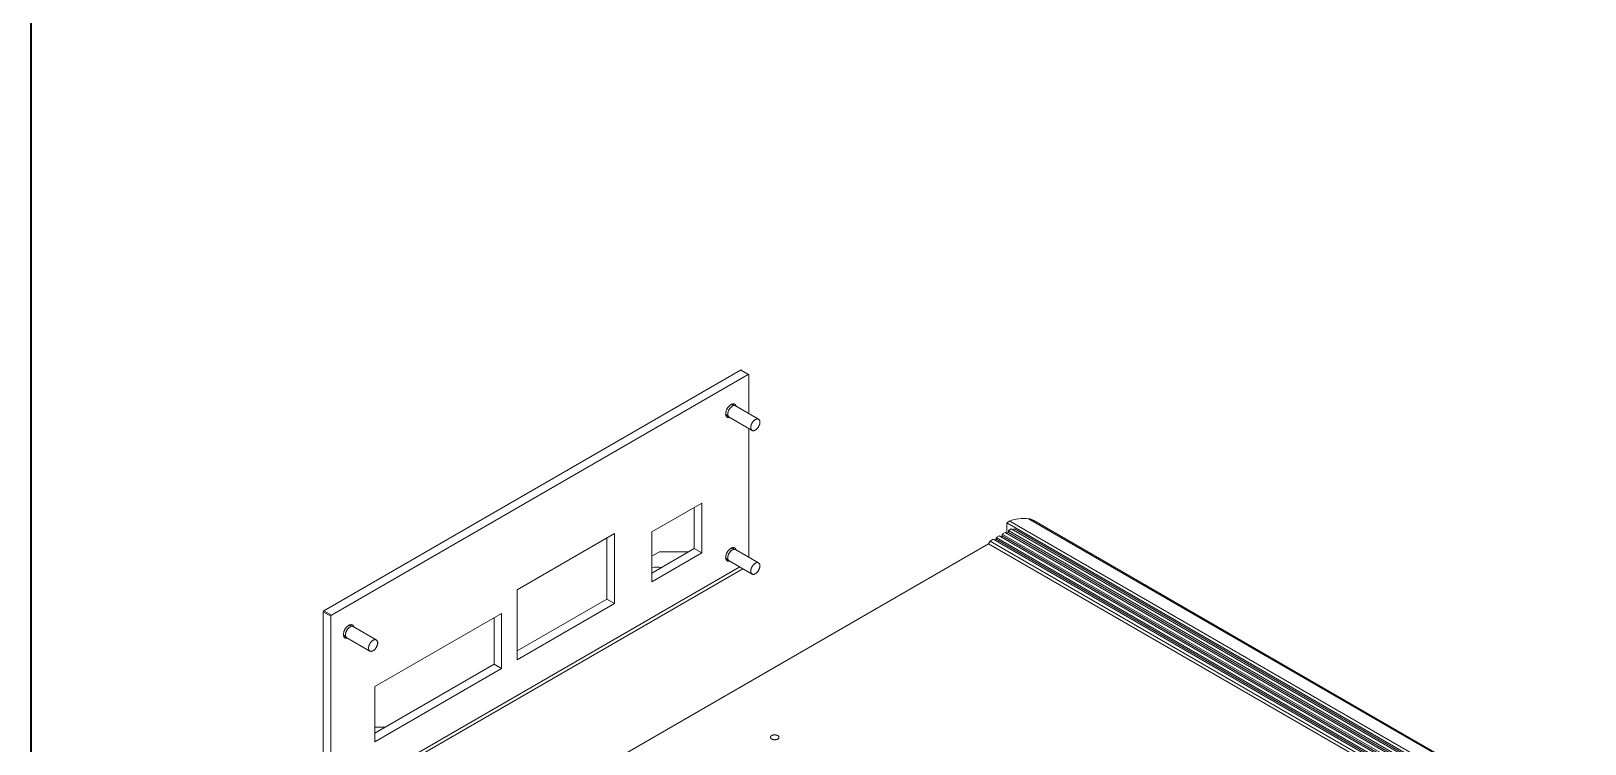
# Model space of a CAD drawing. Header units: millimetres. Extents: x 15 to 405, y 6 to 293.
# Drawn here: x 15 to 135.7, y 94 to 149.4 of the extents above; entities that cross this region are included whole.
import ezdxf

# ---------------------------------------------------------------- set-up
doc = ezdxf.new("R2010")
doc.units = ezdxf.units.MM
doc.layers.add('RAHM', color=5, linetype='Continuous')

msp = doc.modelspace()

# ---------------------------------------------------------------- linework, layer by layer
at = {"color": 7, "linetype": 'Continuous', "lineweight": 18}
for p, q in [((37.75, 104.33), (70.13, 123.02)), ((38.34, 103.99), (70.72, 122.68)), ((70.72, 122.68), (70.13, 123.02)), ((70.76, 122.69), (70.17, 123.03)), ((70.77, 122.66), (70.77, 119.64)), ((69, 119.58), (69.2, 119.4)), ((69.7, 120.26), (69.44, 120.34)), ((71.52, 119.21), (69.73, 120.24)), ((69.23, 119.38), (71.02, 118.34)), ((70.77, 118.49), (70.77, 108.48)), ((63.24, 110.46), (67.11, 112.7)), ((66.52, 112.36), (66.52, 109.16)), ((67.11, 112.7), (67.11, 108.82)), ((90.97, 111.26), (90.81, 111.17)), ((90.81, 111.17), (90.81, 110.35)), ((135.12, 85.59), (90.81, 111.17)), ((135.36, 85.73), (91.05, 111.3)), ((135.73, 86.52), (92.5, 111.47)), ((135.58, 86.69), (92.9, 111.33)), ((52.76, 105.95), (60.33, 110.32)), ((59.74, 109.98), (59.74, 105.24)), ((60.33, 110.32), (60.33, 104.9)), ((63.24, 106.58), (63.24, 110.46)), ((89.51, 109.74), (89.75, 109.88)), ((132.88, 84.98), (89.75, 109.88)), ((89.99, 109.88), (89.87, 109.81)), ((89.99, 110.01), (90.22, 110.15)), ((89.99, 110.01), (89.99, 109.88)), ((133.12, 85.11), (89.99, 110.01)), ((133.12, 84.98), (89.99, 109.88)), ((133.35, 85.25), (90.22, 110.15)), ((90.46, 110.15), (90.34, 110.08)), ((90.46, 110.29), (90.69, 110.42)), ((133.59, 85.39), (90.46, 110.29)), ((90.46, 110.29), (90.46, 110.15)), ((133.59, 85.25), (90.46, 110.15)), ((133.83, 85.52), (90.69, 110.42)), ((90.93, 110.42), (90.81, 110.35)), ((90.93, 110.56), (91.16, 110.69)), ((90.93, 110.56), (90.93, 110.42)), ((134.06, 85.66), (90.93, 110.56)), ((134.06, 85.52), (90.93, 110.42)), ((134.3, 85.79), (91.16, 110.69)), ((91.4, 110.69), (91.28, 110.63)), ((134.53, 85.79), (91.4, 110.69)), ((89.4, 109.54), (60.88, 93.07)), ((66.52, 109.16), (63.24, 107.26)), ((63.82, 108.9), (63.24, 108.57)), ((67.11, 108.82), (63.24, 106.58)), ((66.08, 108.9), (63.82, 108.9)), ((66.52, 109.16), (67.11, 108.82)), ((69.7, 109.1), (69.44, 109.18)), ((71.52, 108.05), (69.73, 109.08)), ((89.51, 109.74), (89.4, 109.54)), ((132.53, 84.64), (89.4, 109.54)), ((132.65, 84.84), (89.51, 109.74)), ((41.36, 91.17), (70.06, 107.74)), ((41.6, 91.03), (70.3, 107.6)), ((69, 108.42), (69.2, 108.24)), ((69.23, 108.22), (71.02, 107.18)), ((52.76, 100.53), (52.76, 105.95)), ((59.74, 105.24), (52.76, 101.21)), ((59.74, 105.24), (60.33, 104.9)), ((38.29, 103.91), (37.7, 104.25)), ((37.7, 89.74), (37.7, 104.25)), ((37.75, 104.33), (38.34, 103.99)), ((38.29, 89.4), (38.29, 103.91)), ((41.71, 98.44), (51.56, 104.13)), ((51.56, 104.13), (51.56, 99.84)), ((60.33, 104.9), (52.76, 100.53)), ((40, 103.11), (39.74, 103.2)), ((41.82, 102.06), (40.03, 103.1)), ((50.98, 103.79), (50.98, 100.18)), ((39.3, 102.44), (39.5, 102.25)), ((39.53, 102.23), (41.32, 101.2)), ((50.98, 100.18), (41.71, 94.83)), ((51.56, 99.84), (41.71, 94.15)), ((50.98, 100.18), (51.56, 99.84)), ((41.71, 94.15), (41.71, 98.44)), ((42.51, 95.29), (41.71, 95.29))]:
    msp.add_line(p, q, dxfattribs=at)
at = {"color": 7, "linetype": 'Continuous', "lineweight": 18, "flags": 128}
for points in [[(68.97, 119.63), (68.97, 119.65), (68.97, 119.68), (68.97, 119.7), (68.97, 119.72), (68.98, 119.75), (68.98, 119.77), (68.99, 119.8), (69, 119.82), (69, 119.85), (69.01, 119.87), (69.02, 119.9), (69.03, 119.92), (69.04, 119.95), (69.05, 119.97), (69.07, 119.99), (69.08, 120.02), (69.09, 120.04), (69.11, 120.07), (69.12, 120.09), (69.14, 120.11), (69.15, 120.13), (69.17, 120.15), (69.19, 120.17), (69.2, 120.19), (69.22, 120.21), (69.24, 120.23), (69.26, 120.25), (69.27, 120.27), (69.29, 120.28), (69.31, 120.3), (69.33, 120.31), (69.35, 120.33), (69.37, 120.34), (69.39, 120.35), (69.41, 120.36), (69.43, 120.37), (69.45, 120.38), (69.47, 120.38), (69.49, 120.39), (69.5, 120.39), (69.52, 120.4), (69.54, 120.4), (69.56, 120.4), (69.58, 120.4), (69.59, 120.4), (69.61, 120.4), (69.62, 120.39), (69.64, 120.39), (69.65, 120.38), (69.67, 120.37), (69.68, 120.37), (69.69, 120.36), (69.71, 120.35), (69.72, 120.34), (69.73, 120.32), (69.74, 120.31), (69.75, 120.3), (69.76, 120.28), (69.76, 120.26), (69.77, 120.25), (69.78, 120.23), (69.78, 120.21)], [(69.28, 119.35), (69.27, 119.35), (69.26, 119.34), (69.24, 119.34), (69.22, 119.34), (69.2, 119.34), (69.19, 119.34), (69.17, 119.34), (69.15, 119.34), (69.14, 119.34), (69.12, 119.35), (69.11, 119.35), (69.09, 119.36), (69.08, 119.37), (69.07, 119.38), (69.05, 119.39), (69.04, 119.4), (69.03, 119.41), (69.02, 119.43), (69.01, 119.44), (69, 119.46), (69, 119.47), (68.99, 119.49), (68.98, 119.51), (68.98, 119.53), (68.97, 119.54), (68.97, 119.57), (68.97, 119.59), (68.97, 119.61), (68.97, 119.63)], [(69.48, 120.22), (69.46, 120.2), (69.44, 120.19), (69.42, 120.18), (69.4, 120.16), (69.39, 120.15), (69.37, 120.13), (69.35, 120.12), (69.34, 120.1), (69.32, 120.08), (69.3, 120.06), (69.29, 120.04), (69.27, 120.02), (69.26, 120), (69.25, 119.98), (69.23, 119.96), (69.22, 119.94), (69.21, 119.91), (69.2, 119.89), (69.19, 119.87), (69.18, 119.85), (69.17, 119.82), (69.16, 119.8), (69.15, 119.78), (69.15, 119.75), (69.14, 119.73), (69.14, 119.71), (69.13, 119.69), (69.13, 119.66), (69.13, 119.64), (69.13, 119.62), (69.13, 119.6), (69.13, 119.58), (69.13, 119.56), (69.13, 119.54), (69.14, 119.52), (69.14, 119.51), (69.14, 119.49), (69.15, 119.47), (69.16, 119.46), (69.17, 119.44), (69.17, 119.43), (69.18, 119.42), (69.19, 119.41), (69.2, 119.4), (69.22, 119.39), (69.23, 119.38), (69.23, 119.38)], [(71.63, 118.99), (71.62, 119.01), (71.62, 119.03), (71.62, 119.04), (71.62, 119.06), (71.61, 119.08), (71.61, 119.1), (71.6, 119.11), (71.59, 119.13), (71.59, 119.14), (71.58, 119.16), (71.57, 119.17), (71.56, 119.18), (71.55, 119.19), (71.54, 119.2), (71.52, 119.21), (71.51, 119.21), (71.5, 119.22), (71.48, 119.22), (71.47, 119.23), (71.45, 119.23), (71.44, 119.23), (71.42, 119.23), (71.41, 119.23), (71.39, 119.23), (71.37, 119.23), (71.36, 119.22), (71.34, 119.21), (71.32, 119.21), (71.3, 119.2), (71.29, 119.19), (71.27, 119.18), (71.25, 119.17), (71.23, 119.16), (71.21, 119.14), (71.2, 119.13), (71.18, 119.12), (71.16, 119.1), (71.14, 119.08), (71.13, 119.07), (71.11, 119.05), (71.1, 119.03), (71.08, 119.01), (71.07, 118.99), (71.05, 118.97), (71.04, 118.95), (71.02, 118.93), (71.01, 118.9), (71, 118.88), (70.99, 118.86), (70.98, 118.84), (70.97, 118.81), (70.96, 118.79), (70.95, 118.77), (70.95, 118.74), (70.94, 118.72), (70.93, 118.7), (70.93, 118.67), (70.92, 118.65), (70.92, 118.63), (70.92, 118.61), (70.92, 118.59), (70.92, 118.57), (70.92, 118.55), (70.92, 118.53), (70.92, 118.51), (70.93, 118.49), (70.93, 118.47), (70.94, 118.45), (70.94, 118.44), (70.95, 118.42), (70.96, 118.41), (70.97, 118.4), (70.97, 118.38), (70.98, 118.37), (71, 118.36), (71.01, 118.35), (71.02, 118.34), (71.03, 118.34), (71.05, 118.33), (71.06, 118.33), (71.07, 118.32), (71.09, 118.32), (71.1, 118.32), (71.12, 118.32), (71.14, 118.32), (71.15, 118.32), (71.17, 118.33), (71.19, 118.33), (71.21, 118.34), (71.22, 118.34), (71.24, 118.35), (71.26, 118.36), (71.28, 118.37), (71.29, 118.38), (71.31, 118.39), (71.33, 118.41), (71.35, 118.42), (71.37, 118.44), (71.38, 118.45), (71.4, 118.47), (71.42, 118.49), (71.43, 118.5), (71.45, 118.52), (71.46, 118.54), (71.48, 118.56), (71.49, 118.58), (71.51, 118.6), (71.52, 118.63), (71.53, 118.65), (71.54, 118.67), (71.55, 118.69), (71.56, 118.72), (71.57, 118.74), (71.58, 118.76), (71.59, 118.79), (71.6, 118.81), (71.61, 118.83), (71.61, 118.85), (71.62, 118.88), (71.62, 118.9), (71.62, 118.92), (71.62, 118.94), (71.63, 118.96), (71.63, 118.99)], [(68.97, 108.47), (68.97, 108.49), (68.97, 108.52), (68.97, 108.54), (68.97, 108.56), (68.98, 108.59), (68.98, 108.61), (68.99, 108.64), (69, 108.66), (69, 108.69), (69.01, 108.71), (69.02, 108.74), (69.03, 108.76), (69.04, 108.79), (69.05, 108.81), (69.07, 108.83), (69.08, 108.86), (69.09, 108.88), (69.11, 108.91), (69.12, 108.93), (69.14, 108.95), (69.15, 108.97), (69.17, 108.99), (69.19, 109.02), (69.2, 109.04), (69.22, 109.05), (69.24, 109.07), (69.26, 109.09), (69.27, 109.11), (69.29, 109.12), (69.31, 109.14), (69.33, 109.15), (69.35, 109.17), (69.37, 109.18), (69.39, 109.19), (69.41, 109.2), (69.43, 109.21), (69.45, 109.22), (69.47, 109.22), (69.49, 109.23), (69.5, 109.23), (69.52, 109.24), (69.54, 109.24), (69.56, 109.24), (69.58, 109.24), (69.59, 109.24), (69.61, 109.24), (69.62, 109.23), (69.64, 109.23), (69.65, 109.22), (69.67, 109.22), (69.68, 109.21), (69.69, 109.2), (69.71, 109.19), (69.72, 109.18), (69.73, 109.16), (69.74, 109.15), (69.75, 109.14), (69.76, 109.12), (69.76, 109.1), (69.77, 109.09), (69.78, 109.07), (69.78, 109.05)], [(69.48, 109.06), (69.46, 109.05), (69.44, 109.03), (69.42, 109.02), (69.41, 109.01), (69.39, 108.99), (69.37, 108.98), (69.35, 108.96), (69.34, 108.94), (69.32, 108.92), (69.31, 108.9), (69.29, 108.88), (69.28, 108.86), (69.26, 108.84), (69.25, 108.82), (69.23, 108.8), (69.22, 108.78), (69.21, 108.76), (69.2, 108.73), (69.19, 108.71), (69.18, 108.69), (69.17, 108.67), (69.16, 108.64), (69.15, 108.62), (69.15, 108.6), (69.14, 108.57), (69.14, 108.55), (69.13, 108.53), (69.13, 108.51), (69.13, 108.48), (69.13, 108.46), (69.13, 108.44), (69.13, 108.42), (69.13, 108.4), (69.13, 108.38), (69.13, 108.36), (69.14, 108.35), (69.14, 108.33), (69.15, 108.31), (69.16, 108.3), (69.16, 108.28), (69.17, 108.27), (69.18, 108.26), (69.19, 108.25), (69.2, 108.24), (69.21, 108.23), (69.23, 108.22), (69.23, 108.22)], [(69.28, 108.19), (69.27, 108.19), (69.26, 108.18), (69.24, 108.18), (69.22, 108.18), (69.2, 108.18), (69.19, 108.18), (69.17, 108.18), (69.15, 108.18), (69.14, 108.18), (69.12, 108.19), (69.11, 108.19), (69.09, 108.2), (69.08, 108.21), (69.07, 108.22), (69.05, 108.23), (69.04, 108.24), (69.03, 108.25), (69.02, 108.27), (69.01, 108.28), (69, 108.3), (69, 108.31), (68.99, 108.33), (68.98, 108.35), (68.98, 108.37), (68.97, 108.39), (68.97, 108.41), (68.97, 108.43), (68.97, 108.45), (68.97, 108.47)], [(71.63, 107.82), (71.62, 107.84), (71.62, 107.86), (71.62, 107.88), (71.62, 107.9), (71.61, 107.92), (71.61, 107.94), (71.6, 107.95), (71.6, 107.97), (71.59, 107.98), (71.58, 108), (71.57, 108.01), (71.56, 108.02), (71.55, 108.03), (71.54, 108.04), (71.53, 108.05), (71.51, 108.05), (71.5, 108.06), (71.49, 108.06), (71.47, 108.07), (71.46, 108.07), (71.44, 108.07), (71.42, 108.07), (71.41, 108.07), (71.39, 108.07), (71.37, 108.07), (71.36, 108.06), (71.34, 108.06), (71.32, 108.05), (71.3, 108.04), (71.29, 108.03), (71.27, 108.02), (71.25, 108.01), (71.23, 108), (71.21, 107.99), (71.2, 107.97), (71.18, 107.96), (71.16, 107.94), (71.15, 107.92), (71.13, 107.91), (71.11, 107.89), (71.1, 107.87), (71.08, 107.85), (71.07, 107.83), (71.05, 107.81), (71.04, 107.79), (71.03, 107.77), (71.01, 107.74), (71, 107.72), (70.99, 107.7), (70.98, 107.68), (70.97, 107.65), (70.96, 107.63), (70.95, 107.61), (70.95, 107.58), (70.94, 107.56), (70.93, 107.54), (70.93, 107.52), (70.92, 107.49), (70.92, 107.47), (70.92, 107.45), (70.92, 107.43), (70.92, 107.41), (70.92, 107.39), (70.92, 107.37), (70.92, 107.35), (70.93, 107.33), (70.93, 107.31), (70.94, 107.3), (70.94, 107.28), (70.95, 107.26), (70.96, 107.25), (70.96, 107.24), (70.97, 107.22), (70.98, 107.21), (70.99, 107.2), (71.01, 107.19), (71.02, 107.19), (71.03, 107.18), (71.04, 107.17), (71.06, 107.17), (71.07, 107.16), (71.09, 107.16), (71.1, 107.16), (71.12, 107.16), (71.14, 107.16), (71.15, 107.16), (71.17, 107.17), (71.19, 107.17), (71.2, 107.18), (71.22, 107.18), (71.24, 107.19), (71.26, 107.2), (71.28, 107.21), (71.29, 107.22), (71.31, 107.23), (71.33, 107.25), (71.35, 107.26), (71.36, 107.28), (71.38, 107.29), (71.4, 107.31), (71.41, 107.33), (71.43, 107.34), (71.45, 107.36), (71.46, 107.38), (71.48, 107.4), (71.49, 107.42), (71.5, 107.44), (71.52, 107.47), (71.53, 107.49), (71.54, 107.51), (71.55, 107.53), (71.56, 107.56), (71.57, 107.58), (71.58, 107.6), (71.59, 107.62), (71.6, 107.65), (71.6, 107.67), (71.61, 107.69), (71.62, 107.72), (71.62, 107.74), (71.62, 107.76), (71.62, 107.78), (71.63, 107.8), (71.63, 107.82)], [(39.27, 102.49), (39.27, 102.51), (39.27, 102.53), (39.27, 102.55), (39.28, 102.58), (39.28, 102.6), (39.29, 102.63), (39.29, 102.65), (39.3, 102.68), (39.31, 102.7), (39.31, 102.73), (39.32, 102.75), (39.33, 102.78), (39.34, 102.8), (39.35, 102.83), (39.37, 102.85), (39.38, 102.87), (39.39, 102.9), (39.41, 102.92), (39.42, 102.94), (39.44, 102.97), (39.45, 102.99), (39.47, 103.01), (39.49, 103.03), (39.5, 103.05), (39.52, 103.07), (39.54, 103.09), (39.56, 103.11), (39.58, 103.12), (39.6, 103.14), (39.61, 103.15), (39.63, 103.17), (39.65, 103.18), (39.67, 103.19), (39.69, 103.2), (39.71, 103.22), (39.73, 103.22), (39.75, 103.23), (39.77, 103.24), (39.79, 103.24), (39.81, 103.25), (39.82, 103.25), (39.84, 103.25), (39.86, 103.26), (39.88, 103.26), (39.89, 103.25), (39.91, 103.25), (39.93, 103.25), (39.94, 103.24), (39.96, 103.24), (39.97, 103.23), (39.98, 103.22), (40, 103.21), (40.01, 103.2), (40.02, 103.19), (40.03, 103.18), (40.04, 103.17), (40.05, 103.15), (40.06, 103.14), (40.07, 103.12), (40.07, 103.1), (40.08, 103.08), (40.08, 103.07)], [(39.78, 103.07), (39.76, 103.06), (39.74, 103.05), (39.73, 103.04), (39.71, 103.02), (39.69, 103.01), (39.67, 102.99), (39.66, 102.97), (39.64, 102.96), (39.62, 102.94), (39.61, 102.92), (39.59, 102.9), (39.58, 102.88), (39.56, 102.86), (39.55, 102.84), (39.54, 102.82), (39.52, 102.79), (39.51, 102.77), (39.5, 102.75), (39.49, 102.73), (39.48, 102.7), (39.47, 102.68), (39.46, 102.66), (39.46, 102.63), (39.45, 102.61), (39.44, 102.59), (39.44, 102.57), (39.44, 102.54), (39.43, 102.52), (39.43, 102.5), (39.43, 102.48), (39.43, 102.46), (39.43, 102.44), (39.43, 102.42), (39.43, 102.4), (39.44, 102.38), (39.44, 102.36), (39.45, 102.35), (39.45, 102.33), (39.46, 102.31), (39.47, 102.3), (39.47, 102.29), (39.48, 102.27), (39.49, 102.26), (39.5, 102.25), (39.52, 102.24), (39.53, 102.23), (39.53, 102.23)], [(39.58, 102.2), (39.58, 102.2), (39.56, 102.2), (39.54, 102.19), (39.52, 102.19), (39.5, 102.19), (39.49, 102.19), (39.47, 102.19), (39.45, 102.19), (39.44, 102.2), (39.42, 102.2), (39.41, 102.21), (39.39, 102.22), (39.38, 102.22), (39.37, 102.23), (39.35, 102.24), (39.34, 102.26), (39.33, 102.27), (39.32, 102.28), (39.31, 102.3), (39.31, 102.31), (39.3, 102.33), (39.29, 102.34), (39.29, 102.36), (39.28, 102.38), (39.28, 102.4), (39.27, 102.42), (39.27, 102.44), (39.27, 102.46), (39.27, 102.49)], [(41.93, 101.84), (41.93, 101.86), (41.92, 101.88), (41.92, 101.9), (41.92, 101.92), (41.91, 101.93), (41.91, 101.95), (41.9, 101.97), (41.9, 101.98), (41.89, 102), (41.88, 102.01), (41.87, 102.02), (41.86, 102.03), (41.85, 102.04), (41.84, 102.05), (41.83, 102.06), (41.81, 102.07), (41.8, 102.07), (41.79, 102.08), (41.77, 102.08), (41.76, 102.09), (41.74, 102.09), (41.73, 102.09), (41.71, 102.09), (41.69, 102.08), (41.68, 102.08), (41.66, 102.08), (41.64, 102.07), (41.62, 102.06), (41.61, 102.06), (41.59, 102.05), (41.57, 102.04), (41.55, 102.03), (41.53, 102.01), (41.52, 102), (41.5, 101.99), (41.48, 101.97), (41.46, 101.96), (41.45, 101.94), (41.43, 101.92), (41.41, 101.9), (41.4, 101.89), (41.38, 101.87), (41.37, 101.85), (41.35, 101.83), (41.34, 101.8), (41.33, 101.78), (41.31, 101.76), (41.3, 101.74), (41.29, 101.72), (41.28, 101.69), (41.27, 101.67), (41.26, 101.65), (41.25, 101.62), (41.25, 101.6), (41.24, 101.58), (41.24, 101.55), (41.23, 101.53), (41.23, 101.51), (41.22, 101.49), (41.22, 101.47), (41.22, 101.44), (41.22, 101.42), (41.22, 101.4), (41.22, 101.38), (41.22, 101.36), (41.23, 101.35), (41.23, 101.33), (41.24, 101.31), (41.24, 101.29), (41.25, 101.28), (41.26, 101.27), (41.27, 101.25), (41.28, 101.24), (41.29, 101.23), (41.3, 101.22), (41.31, 101.21), (41.32, 101.2), (41.33, 101.19), (41.35, 101.19), (41.36, 101.18), (41.37, 101.18), (41.39, 101.18), (41.4, 101.17), (41.42, 101.17), (41.44, 101.18), (41.45, 101.18), (41.47, 101.18), (41.49, 101.19), (41.51, 101.19), (41.52, 101.2), (41.54, 101.21), (41.56, 101.21), (41.58, 101.22), (41.59, 101.24), (41.61, 101.25), (41.63, 101.26), (41.65, 101.27), (41.67, 101.29), (41.68, 101.31), (41.7, 101.32), (41.72, 101.34), (41.73, 101.36), (41.75, 101.38), (41.76, 101.4), (41.78, 101.42), (41.79, 101.44), (41.81, 101.46), (41.82, 101.48), (41.83, 101.5), (41.84, 101.52), (41.85, 101.55), (41.87, 101.57), (41.88, 101.59), (41.88, 101.62), (41.89, 101.64), (41.9, 101.66), (41.91, 101.68), (41.91, 101.71), (41.92, 101.73), (41.92, 101.75), (41.92, 101.77), (41.93, 101.8), (41.93, 101.82), (41.93, 101.84)], [(73.01, 94.64), (73, 94.65), (72.98, 94.65), (72.97, 94.66), (72.95, 94.67), (72.93, 94.67), (72.91, 94.68), (72.89, 94.68), (72.87, 94.69), (72.85, 94.69), (72.83, 94.69), (72.81, 94.69), (72.79, 94.69), (72.77, 94.69), (72.75, 94.69), (72.73, 94.69), (72.71, 94.69), (72.69, 94.69), (72.67, 94.68), (72.65, 94.68), (72.63, 94.67), (72.61, 94.67), (72.6, 94.66), (72.58, 94.66), (72.56, 94.65), (72.55, 94.64), (72.53, 94.63), (72.52, 94.62), (72.51, 94.61), (72.5, 94.6), (72.48, 94.59), (72.48, 94.58), (72.47, 94.57), (72.46, 94.56), (72.46, 94.55), (72.45, 94.54), (72.45, 94.52), (72.45, 94.51), (72.45, 94.5), (72.45, 94.49), (72.45, 94.48), (72.45, 94.46), (72.46, 94.45), (72.46, 94.44), (72.47, 94.43), (72.48, 94.42), (72.49, 94.41), (72.5, 94.4), (72.51, 94.39), (72.52, 94.38), (72.54, 94.37), (72.55, 94.36), (72.57, 94.35), (72.58, 94.35), (72.6, 94.34), (72.62, 94.33), (72.64, 94.33), (72.66, 94.32), (72.67, 94.32), (72.69, 94.32), (72.71, 94.31), (72.74, 94.31), (72.76, 94.31), (72.78, 94.31), (72.8, 94.31), (72.82, 94.31), (72.84, 94.31), (72.86, 94.32), (72.88, 94.32), (72.9, 94.32), (72.92, 94.33), (72.94, 94.33), (72.95, 94.34), (72.97, 94.34), (72.99, 94.35), (73, 94.36), (73.02, 94.37), (73.03, 94.38), (73.05, 94.39), (73.06, 94.4), (73.07, 94.41), (73.08, 94.42), (73.09, 94.43), (73.09, 94.44), (73.1, 94.45), (73.11, 94.46), (73.11, 94.47), (73.11, 94.49), (73.11, 94.5), (73.11, 94.51), (73.11, 94.52), (73.11, 94.53), (73.1, 94.55), (73.1, 94.56), (73.09, 94.57), (73.08, 94.58), (73.08, 94.59), (73.07, 94.6), (73.05, 94.61), (73.04, 94.62), (73.03, 94.63), (73.01, 94.64)]]:
    msp.add_lwpolyline(points, dxfattribs=at)
at = {"color": 7, "linetype": 'Continuous', "lineweight": 18}
for centre, radius, start, end in [((70.15, 123), 0.0332, 65.3866, 125.9239), ((70.74, 122.66), 0.0292, 351.2702, 128.7191), ((69.11, 119.71), 0.169, 210.8398, 227.4013), ((69.39, 120.18), 0.168, 72.5162, 89.2534), ((69.63, 120.01), 0.254, 65.8182, 126.5111), ((69.19, 120.26), 0.367, 6.7201, 21.9651), ((68.95, 119.83), 0.363, 277.9364, 293.3892), ((91.79, 109.83), 1.65, 116.7402, 119.9706), ((69.39, 109.02), 0.17, 72.6312, 89.1385), ((69.63, 108.85), 0.253, 65.7543, 126.3622), ((69.19, 109.1), 0.367, 6.7201, 21.9651), ((63.61, 106.04), 1.68, 77.5517, 102.5314), ((69.11, 108.55), 0.17, 210.8489, 227.3922), ((68.95, 108.67), 0.363, 277.9364, 293.3892), ((37.8, 104.24), 0.102, 122.4871, 177.5129), ((38.39, 103.9), 0.102, 122.4873, 177.5127), ((39.69, 103.03), 0.17, 72.6274, 89.1422), ((39.93, 102.87), 0.253, 65.7279, 126.3004), ((39.49, 103.12), 0.367, 6.7201, 21.9651), ((39.41, 102.56), 0.168, 210.7471, 227.494), ((39.25, 102.69), 0.363, 277.9364, 293.3892)]:
    msp.add_arc(centre, radius, start, end, dxfattribs=at)
msp.add_ellipse((92.15, 110.58), major_axis=(1.67, -0.06), ratio=0.551575, start_param=1.377283, end_param=2.308895, dxfattribs=at)
msp.add_open_spline([(92.5, 111.47), (92.52, 111.47), (92.56, 111.47), (92.61, 111.45), (92.67, 111.43), (92.72, 111.41), (92.78, 111.39), (92.83, 111.36), (92.88, 111.34), (92.9, 111.33), (92.9, 111.33)], degree=3, knots=[0, 0, 0, 0, 0.133196, 0.266541, 0.399794, 0.53671, 0.673717, 0.81066, 0.966757, 1, 1, 1, 1], dxfattribs=at)
at = {"layer": 'RAHM', "color": 7, "linetype": 'Continuous', "lineweight": 35}
msp.add_line((15, 10.85), (15, 287.85), dxfattribs=at)

doc.saveas('drawing.dxf')
